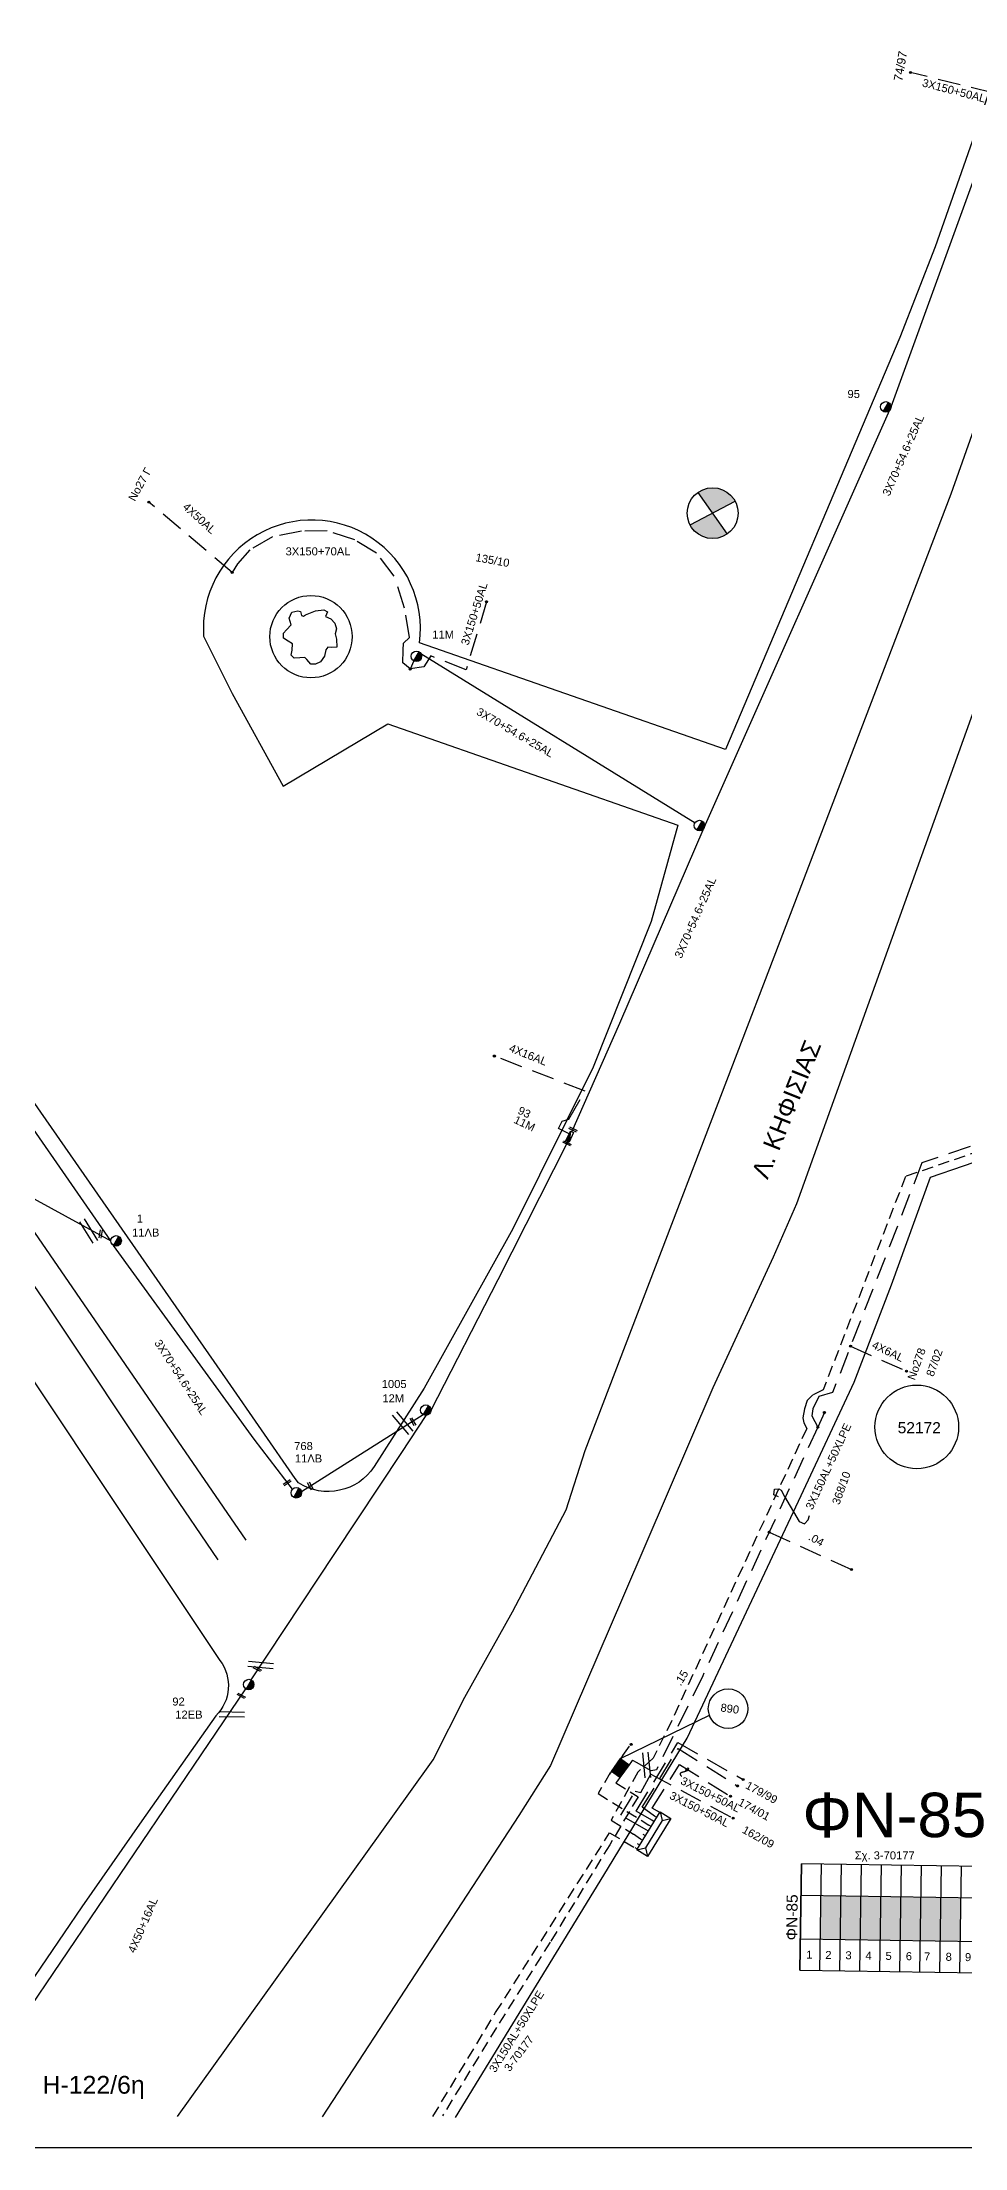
# Model space of a CAD drawing. Header units: millimetres. Extents: x 951 to 2109, y 727 to 2273.
# Drawn here: x 1665.7 to 1769.6, y 730.8 to 967.6 of the extents above; entities that cross this region are included whole.
import ezdxf
from ezdxf.enums import TextEntityAlignment as Align

# ---------------------------------------------------------------- set-up
doc = ezdxf.new("R2010")
doc.units = ezdxf.units.MM
doc.linetypes.add('DASHED', pattern=[19.05, 12.7, -6.35])
for name, color, linetype in [('Link Box 4 Διευθύνσεων', 7, 'Continuous'), ('Άγνωστα', 7, 'Continuous'), ('Ασφαλειοκιβώτια Χ.Τ 9 αναχωρήσεων', 7, 'Continuous'), ('Γυμνά εναέρια ΧΤ και ΦΟΠ (3Φ)   4x50+16AL', 7, 'Continuous'), ('Επιγραφές - Σχήματα', 7, 'Continuous'), ('Καλώδια ΧΤ   3x150+50AL', 7, 'DASHED'), ('Καλώδια ΧΤ   3x150+70AL', 7, 'DASHED'), ('Καλώδια ΧΤ   3x150AL+50XLPE', 7, 'DASHED'), ('Καλώδια ΧΤ   4x16AL', 7, 'DASHED'), ('Καλώδια ΧΤ   4x50AL', 7, 'DASHED'), ('Μηχανική τομή', 7, 'Continuous'), ('Στύλος ΦΜ', 7, 'Continuous'), ('Στύλος ΦΜ @ 1', 7, 'Continuous'), ('Συνδέσεις', 7, 'Continuous'), ('Συνεστραμμένα ΧΤ   3x70+54.6+25 AL', 7, 'SYN_LINE'), ('Τομή', 7, 'Continuous'), ('Υποσταθμοί', 7, 'Continuous'), ('Υποσταθμός πόλεως', 7, 'Continuous'), ('Υπόβαθρο ΔΕΗ', 7, 'Continuous'), ('Υπόγεια Καλώδια Δικτύου ΧΤ   .04', 7, 'DASHED'), ('Υπόγεια Καλώδια Δικτύου ΧΤ   .15', 7, 'DASHED'), ('Υπόγεια καλώδια Παροχών ΧΤ   4x6', 7, 'DASHED')]:
    doc.layers.add(name, color=color, linetype=linetype)
doc.styles.get("Standard").update_dxf_attribs({"font": 'arial.ttf'})
doc.linetypes.add('SYN_LINE', pattern='A,0.5,-0.0001,["/\\/\\/\\/",Standard,S=0.1,R=0,X=0,Y=-0.05],-0.25', length=0.7501)

# ---------------------------------------------------------------- blocks, each defined once
blk = doc.blocks.new('ΥΠΑΡΧΩΝ ΤΣΙΜΕΝΤΕΝΙΟΣ ΣΤΥΛΟΣ')
at = {"layer": 'Στύλος ΦΜ'}
blk.add_hatch(color=7, dxfattribs=at).paths.add_polyline_path([(-1.3, -2.3, 0.574793), (2.6, 0, 0.268822), (1.3, 2.3)])
at = {"layer": 'Στύλος ΦΜ', "color": 7}
blk.add_line((-1.3, -2.3), (1.3, 2.3), dxfattribs=at)
blk.add_circle((0, 0), 2.62, dxfattribs=at)
at = {"layer": 'Στύλος ΦΜ', "flags": 4}
for tag, p in [('ΑΡΙΘΜΟΣ', (-4.7, 8.1)), ('ΤΥΠΟΣ', (-4.9, 3))]:
    blk.add_attdef(tag, p, '', height=4, dxfattribs=at)
blk = doc.blocks.new('ΜΗΧΑΝΙΚΗ ΤΟΜΗ')
at = {"layer": 'Μηχανική τομή', "ltscale": 40}
for p, q in [((-1.89, 0.78), (1.89, 0.78)), ((1.89, 0), (-1.89, 0))]:
    blk.add_line(p, q, dxfattribs=at)
blk = doc.blocks.new('ΤΟΜΗ')
at = {"layer": 'Τομή', "ltscale": 40}
for p, q in [((-5.68, 0), (5.68, 0)), ((5.68, -2.33), (-5.68, -2.33))]:
    blk.add_line(p, q, dxfattribs=at)
blk = doc.blocks.new('LINK BOX 4 ΑΝΑΧΩΡΗΣΕΩΝ')
at = {"layer": 'Link Box 4 Διευθύνσεων', "ltscale": 40}
blk.add_hatch(color=256, dxfattribs=at).paths.add_polyline_path([(-3.54, 0), (-3.54, -4.67), (3.54, -4.67), (3.54, 0)])
for p, q in [((-3.54, 0), (-5.33, 0)), ((5.33, 0), (3.54, 0)), ((-3.54, -4.67), (-5.33, -4.67)), ((5.33, -4.67), (3.54, -4.67))]:
    blk.add_line(p, q, dxfattribs=at)
blk.add_lwpolyline([(-3.54, -4.67), (-3.54, 0), (3.54, 0), (3.54, -4.67)], close=True, dxfattribs=at)
blk = doc.blocks.new('ΑΣΦΑΛΕΙΟΚΙΒΩΤΙΟ ΥΠΟΣΤΑΘΜΟΥ 9 ΑΝΑΧΩΡΗΣΕΩΝ')
at = {"layer": 'Ασφαλειοκιβώτια Χ.Τ 9 αναχωρήσεων', "ltscale": 40}
for p, q in [((-23.8, 40.36), (24.02, 40.36)), ((-9.72, 40.36), (-9.72, -40.64)), ((9.94, 40.36), (9.94, -40.64)), ((-23.8, 31.36), (24.02, 31.36)), ((-23.8, 22.36), (24.02, 22.36)), ((-23.8, 13.36), (24.02, 13.36)), ((-23.8, 4.36), (24.02, 4.36)), ((-23.8, -4.64), (24.02, -4.64)), ((-23.8, -13.64), (24.02, -13.64)), ((-23.8, -22.64), (24.02, -22.64)), ((-23.8, -31.64), (24.02, -31.64))]:
    blk.add_line(p, q, dxfattribs=at)
at = {"layer": 'Ασφαλειοκιβώτια Χ.Τ 9 αναχωρήσεων'}
blk.add_lwpolyline([(-23.8, -40.64), (24.02, -40.64), (24.02, 40.36), (-23.8, 40.36)], close=True, dxfattribs=at)
for s, p in [('1', (-18.61, 37.57)), ('2', (-18.61, 29)), ('3', (-18.61, 19.93)), ('4', (-18.61, 10.91)), ('5', (-18.61, 1.89)), ('6', (-18.61, -7.24)), ('7', (-18.61, -15.48)), ('8', (-18.61, -25.17)), ('9', (-18.61, -33.86))]:
    blk.add_text(s, height=3.6, rotation=270, dxfattribs=at).set_placement(p)
at = {"layer": 'Ασφαλειοκιβώτια Χ.Τ 9 αναχωρήσεων', "ltscale": 40}
for tag, height, p in [('ΟΝΟΜΑ', 5, (-0.16, 44.31)), ('ΚΕΙΜΕΝΟ 1', 2, (17.06, 35.59)), ('ΚΕΙΜΕΝΟ 2', 2, (17.06, 26.88)), ('ΚΕΙΜΕΝΟ 3', 2, (17.06, 17.69)), ('ΚΕΙΜΕΝΟ 4', 2, (17.06, 8.71)), ('ΚΕΙΜΕΝΟ 5', 2, (17.06, -0.13)), ('ΚΕΙΜΕΝΟ 6', 2, (17.06, -9.05)), ('ΚΕΙΜΕΝΟ 7', 2, (17.06, -18.13)), ('ΚΕΙΜΕΝΟ 8', 2, (17.06, -26.85)), ('ΚΕΙΜΕΝΟ 9', 2, (17.06, -35.99)), ('ΣΧ', 2, (-0.1, -42.64))]:
    blk.add_attdef(tag, text='', height=height, dxfattribs=at).set_placement(p, align=Align.MIDDLE_CENTER)
blk = doc.blocks.new('υποσταθμος σε κλειστο χωρο')
at = {"layer": 'Υποσταθμοί', "ltscale": 40}
blk.add_hatch(color=256, dxfattribs=at).paths.add_polyline_path([(-9.5, -3.1), (9.5, -3.1), (9.5, 3.1)])
blk.add_lwpolyline([(-9.5, -3.1), (-9.5, 3.1), (9.5, 3.1), (9.5, -3.1)], close=True, dxfattribs=at)
blk.add_lwpolyline([(-9.5, -3.1), (9.5, 3.1)], dxfattribs=at)
blk = doc.blocks.new('ΥΠΑΡΧΩΝ ΥΠΟΣΤΑΘΜΟΣ ΣΕ ΚΛΕΙΣΤΟ ΧΩΡΟ')
at = {"layer": 'Υποσταθμοί'}
blk.add_blockref('υποσταθμος σε κλειστο χωρο', (0, 0), dxfattribs=at)
at = {"layer": 'Υποσταθμοί', "linetype": 'SYN_LINE', "ltscale": 40, "flags": 1}
for tag, p in [('ΜΕΤΑΣΧΗΜΑΤΙΣΜΟΣ', (10.7, 2.2)), ('ΙΣΧΥΣ', (10.6, -0.9)), ('ΑΡΙΘΜΟΣ', (10.8, -3.9))]:
    blk.add_attdef(tag, p, '', height=2, dxfattribs=at)
blk = doc.blocks.new('_ΣΥΝΔΕΣΗ')
at = {"layer": 'Συνδέσεις', "linetype": 'SYN_LINE', "ltscale": 40}
blk.add_hatch(color=256, dxfattribs=at).paths.add_polyline_path([(0.5, 0, 1), (-0.5, 0, 1)])
at = {"layer": 'Συνδέσεις'}
blk.add_circle((0, 0), 0.5, dxfattribs=at)
blk = doc.blocks.new('ΥΠΟΣΤΑΘΜΟΣ ΠΟΛΕΩΣ 9 ΑΝΑΧΩΡΗΣΕΩΝ')
at = {"layer": 'Υποσταθμός πόλεως', "ltscale": 40}
for p, q in [((-9.63, -2.82), (-9.63, -4)), ((-7.12, -2.82), (-7.12, -4)), ((-4.84, -2.82), (-4.84, -4)), ((-2.36, -2.82), (-2.36, -4)), ((0.09, -2.82), (0.09, -4)), ((2.55, -2.82), (2.55, -4)), ((5.02, -2.82), (5.02, -4)), ((7.48, -2.82), (7.48, -4)), ((9.61, -2.82), (9.61, -4))]:
    blk.add_line(p, q, dxfattribs=at)
blk.add_lwpolyline([(-10.02, 2.82), (10.02, 2.82), (10.02, -2.82), (-10.02, -2.82)], close=True, dxfattribs=at)
for points in [[(-7.21, 0), (-10.02, 2.82)], [(-10.02, -2.82), (-7.21, 0)], [(-7.21, 0), (7.21, 0)], [(7.21, 0), (10.02, 2.82)], [(10.02, -2.82), (7.21, 0)]]:
    blk.add_lwpolyline(points, dxfattribs=at)
at = {"layer": 'Υποσταθμός πόλεως', "linetype": 'SYN_LINE', "ltscale": 40, "flags": 1}
for tag, p in [('ΜΕΤΑΣΧΗΜΑΤΙΣΜΟΣ', (10.79, 1.71)), ('ΙΣΧΥΣ', (10.77, -1.08)), ('ΑΡΙΘΜΟΣ', (10.89, -3.8))]:
    blk.add_attdef(tag, p, '', height=1.8, dxfattribs=at)

msp = doc.modelspace()

# ---------------------------------------------------------------- hatches: boundary and pattern name
at = {"layer": 'Ασφαλειοκιβώτια Χ.Τ 9 αναχωρήσεων'}
h = msp.add_hatch(color=1, dxfattribs=at)
h.dxf.hatch_style = 1
h.paths.add_polyline_path([(1755.635, 759.12), (1753.385, 759.154), (1753.31, 754.241), (1755.56, 754.207)])
h = msp.add_hatch(color=133, dxfattribs=at)
h.dxf.hatch_style = 1
h.paths.add_polyline_path([(1757.885, 759.085), (1755.635, 759.12), (1755.56, 754.207), (1757.809, 754.172)])
h = msp.add_hatch(color=5, dxfattribs=at)
h.dxf.hatch_style = 1
h.paths.add_polyline_path([(1760.135, 759.051), (1757.885, 759.085), (1757.809, 754.172), (1760.059, 754.137)])
h = msp.add_hatch(color=2, dxfattribs=at)
h.dxf.hatch_style = 1
h.paths.add_polyline_path([(1760.059, 754.137), (1762.309, 754.103), (1762.384, 759.016), (1760.135, 759.051)])
h = msp.add_hatch(color=85, dxfattribs=at)
h.dxf.hatch_style = 1
h.paths.add_polyline_path([(1764.634, 758.981), (1762.384, 759.016), (1762.309, 754.103), (1764.558, 754.068)])
h = msp.add_hatch(color=27, dxfattribs=at)
h.dxf.hatch_style = 1
h.paths.add_polyline_path([(1766.884, 758.947), (1764.634, 758.981), (1764.558, 754.068), (1766.808, 754.034)])
at = {"layer": 'Καλώδια ΧΤ   3x150+50AL'}
h = msp.add_hatch(color=1, dxfattribs=at)
h.dxf.hatch_style = 1
h.paths.add_polyline_path([(1739.518, 916.905), (1741.161, 914.583), (1743.718, 915.94, 0.4533153)])
h = msp.add_hatch(color=1, dxfattribs=at)
h.dxf.hatch_style = 1
h.paths.add_polyline_path([(1741.161, 914.583), (1738.657, 913.253, 0.4510187), (1742.828, 912.228)])
at = {"layer": 'Συνεστραμμένα ΧΤ   3x70+54.6+25 AL', "linetype": 'DASHED', "ltscale": 0.1}
h = msp.add_hatch(color=6, dxfattribs=at)
h.dxf.hatch_style = 1
h.paths.add_polyline_path([(1769.134, 758.912), (1766.884, 758.947), (1766.808, 754.034), (1769.058, 753.999)])

# ---------------------------------------------------------------- linework, layer by layer
at = {"layer": 'Άγνωστα', "color": 2, "ltscale": 0.2}
msp.add_lwpolyline([(1707.568, 897.975), (1707.151, 897.031)], dxfattribs=at)
at = {"layer": 'Άγνωστα', "color": 5, "linetype": 'DASHED', "ltscale": 0.2}
msp.add_lwpolyline([(1734.356, 767.593), (1734.356, 767.593), (1732.604, 768.61), (1737.283, 776.34), (1744.621, 772.179)], dxfattribs=at)
at = {"layer": 'Άγνωστα', "color": 2, "linetype": 'DASHED', "ltscale": 0.2}
msp.add_lwpolyline([(1734.653, 768.079), (1734.653, 768.079), (1733.277, 769.056), (1737.311, 775.686), (1743.995, 771.451)], dxfattribs=at)
at = {"layer": 'Γυμνά εναέρια ΧΤ και ΦΟΠ (3Φ)   4x50+16AL', "color": 30, "ltscale": 0.2}
msp.add_lwpolyline([(1663.697, 745.51), (1688.661, 782.376)], dxfattribs=at)
at = {"layer": 'Επιγραφές - Σχήματα'}
msp.add_lwpolyline([(951.117, 1235.249), (1948.962, 1235.249), (1948.962, 730.759), (951.117, 730.759)], close=True, dxfattribs=at)
at = {"layer": 'Επιγραφές - Σχήματα', "color": 1}
for points in [[(1739.518, 916.905), (1742.828, 912.228)], [(1738.657, 913.253), (1743.718, 915.94)]]:
    msp.add_lwpolyline(points, dxfattribs=at)
at = {"layer": 'Επιγραφές - Σχήματα'}
for points in [[(1748.604, 803.967), (1748.07, 804.183), (1748.159, 804.831), (1748.645, 804.883), (1748.922, 804.729), (1749.291, 804.017), (1750.919, 801.208), (1751.517, 800.929), (1751.949, 801.374), (1752.089, 801.882)], [(1730.843, 774.529), (1740.901, 779.464)], [(1738.089, 773.1), (1738.177, 773.251), (1738.252, 773.358), (1738.315, 773.428), (1738.366, 773.467), (1738.407, 773.48), (1738.436, 773.472), (1738.457, 773.451), (1738.468, 773.421), (1738.47, 773.388), (1738.464, 773.353), (1738.451, 773.317), (1738.429, 773.28), (1738.4, 773.244), (1738.364, 773.209), (1738.32, 773.176), (1738.27, 773.146), (1738.213, 773.119), (1738.151, 773.095), (1738.085, 773.073), (1738.017, 773.053), (1737.949, 773.034), (1737.882, 773.016), (1737.818, 772.999), (1737.758, 772.982), (1737.704, 772.963), (1737.657, 772.944), (1737.617, 772.924), (1737.584, 772.902), (1737.559, 772.877), (1737.542, 772.85), (1737.534, 772.821), (1737.535, 772.788), (1737.546, 772.751), (1737.564, 772.713), (1737.587, 772.676), (1737.611, 772.641), (1737.635, 772.61), (1737.655, 772.585), (1737.669, 772.569), (1737.674, 772.563)]]:
    msp.add_lwpolyline(points, dxfattribs=at)
at = {"layer": 'Επιγραφές - Σχήματα', "color": 1}
msp.add_circle((1741.195, 914.582), 2.865, dxfattribs=at)
at = {"layer": 'Επιγραφές - Σχήματα'}
for centre, radius in [((1764.167, 811.826), 4.706), ((1742.932, 780.148), 2.226)]:
    msp.add_circle(centre, radius, dxfattribs=at)
at = {"layer": 'Καλώδια ΧΤ   3x150+50AL', "color": 30, "ltscale": 0.2}
msp.add_lwpolyline([(1791.977, 1013.259), (1793.512, 1012.63), (1794.08, 1011.857), (1794.176, 1010.753), (1793.576, 1008.689), (1792.183, 1007.129), (1790.839, 1006.433), (1789.71, 1002.569), (1788.677, 1002.469), (1785.281, 988.835), (1779.012, 972.4), (1775.088, 962.647), (1773.981, 961.801), (1772.74, 961.844), (1763.472, 964.13)], dxfattribs=at)
at = {"layer": 'Καλώδια ΧΤ   3x150+50AL', "color": 2, "ltscale": 0.2}
msp.add_lwpolyline([(1715.744, 904.625), (1713.457, 896.969), (1709.48, 898.53), (1708.691, 897.319), (1707.174, 897.084)], dxfattribs=at)
at = {"layer": 'Καλώδια ΧΤ   3x150+50AL', "color": 27, "ltscale": 0.2}
msp.add_lwpolyline([(1733.712, 766.542), (1733.712, 766.542), (1733.712, 766.542), (1730.861, 768.191), (1732.492, 770.864), (1733.128, 770.715), (1734.249, 772.794), (1743.505, 767.838)], dxfattribs=at)
at = {"layer": 'Καλώδια ΧΤ   3x150+50AL', "color": 85, "ltscale": 0.2}
msp.add_lwpolyline([(1734.979, 768.614), (1734.394, 768.958), (1737.475, 773.879), (1743.207, 770.289)], dxfattribs=at)
at = {"layer": 'Καλώδια ΧΤ   3x150+70AL', "color": 2, "ltscale": 0.2}
msp.add_lwpolyline([(1707.174, 897.084), (1706.325, 897.742), (1706.367, 899.178), (1706.39, 899.968), (1707.071, 900.613), (1706.535, 903.899), (1705.37, 907.505), (1703.36, 910.069), (1700.92, 911.577), (1697.826, 912.583), (1694.934, 912.558), (1691.654, 911.938), (1689.117, 910.452), (1687.729, 908.887), (1687.121, 907.924)], dxfattribs=at)
at = {"layer": 'Καλώδια ΧΤ   3x150AL+50XLPE', "color": 6, "ltscale": 0.1}
msp.add_lwpolyline([(1798.086, 803.444), (1807.639, 814.696), (1790.108, 829.376), (1773.185, 843.518), (1762.891, 839.984), (1753.631, 815.987), (1752.479, 815.426), (1751.824, 814.788), (1751.516, 813.869), (1751.342, 812.838), (1751.447, 812.308), (1751.777, 811.656), (1736.588, 778.813), (1734.5, 774.57), (1732.776, 773.025), (1729.779, 767.628), (1732.274, 766.028)], dxfattribs=at)
at = {"layer": 'Καλώδια ΧΤ   3x150AL+50XLPE', "color": 1, "ltscale": 0.1}
for points in [[(1731.106, 774.891), (1732.012, 776.136)], [(1730.482, 772.051), (1730.314, 771.821), (1732.798, 770.233), (1729.616, 764.853), (1722.925, 753.902), (1716.868, 744.289), (1710.787, 734.352)], [(1729.67, 772.918), (1728.3, 770.597), (1734.031, 767.063), (1734.031, 767.063), (1734.031, 767.063)]]:
    msp.add_lwpolyline(points, dxfattribs=at)
at = {"layer": 'Καλώδια ΧΤ   3x150AL+50XLPE', "color": 133, "ltscale": 0.1}
msp.add_lwpolyline([(1709.713, 734.298), (1716.778, 745.975), (1729.603, 766.184), (1732.47, 764.511)], dxfattribs=at)
at = {"layer": 'Καλώδια ΧΤ   3x150AL+50XLPE', "ltscale": 0.2}
msp.add_lwpolyline([(1733.07, 765.491), (1733.07, 765.491), (1733.07, 765.491), (1732.274, 766.028)], dxfattribs=at)
at = {"layer": 'Καλώδια ΧΤ   4x16AL', "color": 2, "ltscale": 0.2}
msp.add_lwpolyline([(1725.047, 844.795), (1723.855, 845.389), (1724.269, 846.217), (1725.024, 846.455), (1726.843, 849.584), (1716.631, 853.535)], dxfattribs=at)
at = {"layer": 'Καλώδια ΧΤ   4x50AL', "color": 2, "ltscale": 0.2}
msp.add_lwpolyline([(1687.121, 907.924), (1677.752, 915.823)], dxfattribs=at)
at = {"layer": 'Συνεστραμμένα ΧΤ   3x70+54.6+25 AL', "color": 2, "ltscale": 20}
for points in [[(1761.27, 926.538), (1774.572, 963.065)], [(1740.252, 879.22), (1761.27, 926.538)], [(1708.359, 898.802), (1739.21, 879.763)], [(1725.357, 845.019), (1730.749, 857.238), (1740.252, 879.22)], [(1709.503, 813.718), (1717.067, 828.423), (1724.905, 843.901)], [(1689.284, 783.375), (1698.672, 797.585), (1706.212, 808.964), (1708.975, 813.132)]]:
    msp.add_lwpolyline(points, dxfattribs=at)
at = {"layer": 'Συνεστραμμένα ΧΤ   3x70+54.6+25 AL', "color": 30, "ltscale": 20}
for points in [[(1673.478, 832.751), (1659.659, 852.607), (1654.634, 859.475)], [(1693.91, 804.817), (1689.619, 810.439), (1673.777, 832.239)], [(1708.623, 813.206), (1694.923, 804.539)]]:
    msp.add_lwpolyline(points, dxfattribs=at)
at = {"layer": 'Συνεστραμμένα ΧΤ   3x70+54.6+25 AL', "color": 5, "ltscale": 20}
msp.add_lwpolyline([(1641.837, 850.539), (1658.444, 840.96), (1673.478, 832.751)], dxfattribs=at)
at = {"layer": 'Υπόβαθρο ΔΕΗ'}
for points in [[(1855.884, 1238.454), (1855.757, 1221.108), (1855.581, 1199.157), (1854.473, 1173.753), (1852.152, 1146.155), (1850.887, 1133.515), (1847.178, 1113.039), (1841.093, 1089.971), (1829.738, 1055.829), (1823.324, 1038.412), (1816.608, 1020.269), (1803.237, 982.617), (1799.467, 972.326), (1789.721, 945.722), (1785.623, 934.317), (1770.24, 891.508), (1750.622, 836.913), (1747.991, 830.926), (1741.203, 816.208), (1731.038, 792.571), (1722.944, 773.751), (1719.386, 768.132), (1697.266, 734.249)], [(1680.97, 734.302), (1697.505, 757.342), (1706.989, 770.557), (1709.752, 774.412), (1713.304, 781.448), (1718.658, 791.054), (1724.729, 802.518), (1726.838, 809.174), (1734.748, 829.825), (1741.617, 847.759), (1750.43, 870.767), (1758.882, 892.831), (1768.049, 916.764), (1774.274, 934.317), (1787.109, 970.61)]]:
    msp.add_lwpolyline(points, dxfattribs=at)
msp.add_lwpolyline([(1778.455, 979.394), (1773.605, 965.945), (1771.131, 958.517), (1766.254, 944.535), (1762.269, 934.317), (1742.632, 888.022), (1708.204, 900.012, 1.1053274), (1683.914, 900.747), (1687.115, 894.292), (1692.85, 883.875), (1704.641, 890.911), (1737.283, 879.486), (1734.283, 868.652), (1727.736, 852.301), (1718.725, 834.118), (1708.722, 816.193), (1703.117, 807.383, -0.411767), (1694.574, 805.547), (1694.235, 806.023), (1686.627, 816.961), (1659.736, 855.602)], format="xyb", dxfattribs=at)
at = {"layer": 'Υπόβαθρο ΔΕΗ', "ltscale": 0.2}
for points in [[(1688.693, 799.115), (1664.103, 834.892), (1646.595, 860.439), (1613.001, 908.977), (1600.304, 927.49)], [(1597.17, 925.247), (1634.754, 871.754), (1665.933, 826.091), (1679.853, 805.19), (1685.498, 796.872)], [(1695.371, 903.145), (1696.51, 903.582), (1697.445, 903.699), (1697.868, 903.495), (1697.618, 902.977), (1698.227, 902.683), (1698.686, 902.211), (1698.861, 901.569), (1698.73, 901.015), (1698.861, 900.431), (1698.905, 899.512), (1698.344, 899.485), (1697.883, 899.497), (1697.672, 899.226), (1697.506, 898.508), (1697.083, 897.865), (1696.512, 897.589), (1695.997, 897.589), (1695.518, 898.122), (1695.311, 898.353), (1694.745, 898.324), (1694.097, 898.292), (1693.769, 898.6), (1693.88, 899.171), (1693.898, 899.888), (1693.438, 900.183), (1692.912, 900.519), (1692.904, 901.102), (1693.235, 901.452), (1693.765, 902.011), (1693.546, 902.759), (1693.827, 903.457), (1694.535, 903.612), (1694.807, 903.521), (1694.934, 903.068), (1695.152, 903.004), (1695.371, 903.145)], [(1712.258, 734.176), (1728.968, 761.423), (1738.344, 776.835), (1745.605, 792.307), (1751.146, 804.115), (1757.135, 816.878), (1761.326, 827.827), (1765.714, 839.9), (1773.138, 842.448), (1810.654, 811.031), (1826.161, 798.046), (1840.366, 786.587), (1852.978, 776.085), (1870.172, 761.766), (1887.395, 747.423), (1900.047, 736.887), (1898.289, 734.775)]]:
    msp.add_lwpolyline(points, dxfattribs=at)
msp.add_lwpolyline([(1535.072, 733.412), (1528.031, 747.315, -0.4243678), (1530.732, 755.103), (1610.316, 810.713), (1632.131, 826.2), (1644.912, 835.191, -0.3608623), (1653.024, 834.544), (1685.75, 785.577, -0.3755985), (1685.291, 779.349), (1685.291, 779.349), (1676.98, 767.517), (1670.204, 757.869), (1664.237, 749.088), (1652.022, 734.33)], format="xyb", dxfattribs=at)
at = {"layer": 'Υπόβαθρο ΔΕΗ'}
msp.add_circle((1695.998, 900.695), 4.633, dxfattribs=at)
at = {"layer": 'Υπόγεια Καλώδια Δικτύου ΧΤ   .04', "color": 173, "ltscale": 0.2}
msp.add_lwpolyline([(1747.564, 800.005), (1756.825, 795.795)], dxfattribs=at)
at = {"layer": 'Υπόγεια Καλώδια Δικτύου ΧΤ   .15', "color": 1, "ltscale": 0.2}
msp.add_lwpolyline([(1780.559, 843.497), (1781.147, 842.966, -0.762492), (1780.861, 842.649), (1777.372, 845.797), (1764.747, 841.513), (1754.696, 815.714), (1753.152, 815.233), (1752.479, 813.848), (1752.36, 813.076), (1753.02, 811.799)], format="xyb", dxfattribs=at)
msp.add_lwpolyline([(1753.764, 813.458), (1753.02, 811.799), (1740.086, 783.842), (1734.859, 773.281), (1734.272, 773.16), (1732.608, 774.102), (1732.231, 774.315), (1732.05, 774.204)], dxfattribs=at)
at = {"layer": 'Υπόγεια καλώδια Παροχών ΧΤ   4x6', "color": 1, "ltscale": 0.2}
msp.add_lwpolyline([(1756.725, 820.921), (1762.995, 818.089)], dxfattribs=at)

# ---------------------------------------------------------------- block references
at = {"layer": 'Link Box 4 Διευθύνσεων', "xscale": 0.25, "yscale": 0.25, "zscale": 0.25, "rotation": 53.94339662136716}
msp.add_blockref('LINK BOX 4 ΑΝΑΧΩΡΗΣΕΩΝ', (1730.322, 773.814), dxfattribs=at)
at = {"layer": 'Ασφαλειοκιβώτια Χ.Τ 9 αναχωρήσεων', "xscale": 0.2500000000000078, "yscale": 0.2500000000000078, "zscale": 0.2500000000000078, "rotation": 89.11902905782358}
msp.add_blockref('ΑΣΦΑΛΕΙΟΚΙΒΩΤΙΟ ΥΠΟΣΤΑΘΜΟΥ 9 ΑΝΑΧΩΡΗΣΕΩΝ', (1761.187, 756.55), dxfattribs=at).add_auto_attribs({'ΟΝΟΜΑ': 'ΦN-85', 'ΣΧ': 'ΣX.3-70177'})
at = {"layer": 'Μηχανική τομή'}
for p, xscale, yscale, zscale, rotation in [((1725.435, 845.197), 0.2499999999999997, 0.2499999999999997, 0.2499999999999997, 333.9874841192243), ((1724.769, 843.632), 0.2499999999999997, 0.2499999999999997, 0.2499999999999997, 333.9874841192243), ((1672.238, 833.542), 0.2499999999999998, 0.2499999999999998, 0.2499999999999998, 259.897716831932), ((1707.38, 812.361), 0.2499999999999998, 0.2499999999999998, 0.2499999999999998, 298.8576121580809), ((1693.264, 805.646), 0.2499999999999998, 0.2499999999999998, 0.2499999999999998, 213.6377932331208), ((1695.831, 805.14), 0.2499999999999998, 0.2499999999999998, 0.2499999999999998, 298.8576121580809), ((1689.914, 784.532), 0.2499999999999998, 0.2499999999999998, 0.2499999999999998, 332.1905534910796), ((1688.102, 781.508), 0.2499999999999998, 0.2499999999999998, 0.2499999999999998, 332.1905534910796)]:
    msp.add_blockref('ΜΗΧΑΝΙΚΗ ΤΟΜΗ', p, dxfattribs=dict(at, xscale=xscale, yscale=yscale, zscale=zscale, rotation=rotation))
at = {"layer": 'Στύλος ΦΜ @ 1', "ltscale": 40}
ref = msp.add_blockref('ΥΠΑΡΧΩΝ ΤΣΙΜΕΝΤΕΝΙΟΣ ΣΤΥΛΟΣ', (1760.681, 926.538), dxfattribs=dict(at, xscale=0.2249999999999091, yscale=0.2249999999999091, zscale=0.2249999999999091))
ref.add_attrib('ΤΥΠΟΣ', '95', (1756.372, 927.533), dxfattribs={"layer": 'Στύλος ΦΜ', "height": 0.9, "flags": 4})
ref = msp.add_blockref('ΥΠΑΡΧΩΝ ΤΣΙΜΕΝΤΕΝΙΟΣ ΣΤΥΛΟΣ', (1707.862, 898.485), dxfattribs=dict(at, xscale=0.2249999999999091, yscale=0.2249999999999091, zscale=0.2249999999999091))
ref.add_attrib('ΤΥΠΟΣ', '11M', (1709.647, 900.481), dxfattribs={"layer": 'Στύλος ΦΜ', "height": 0.9, "flags": 4})
at = {"layer": 'Στύλος ΦΜ @ 1', "ltscale": 40, "xscale": 0.2249999999999091, "yscale": 0.2249999999999091, "zscale": 0.2249999999999091}
msp.add_blockref('ΥΠΑΡΧΩΝ ΤΣΙΜΕΝΤΕΝΙΟΣ ΣΤΥΛΟΣ', (1739.711, 879.453), dxfattribs=at)
at = {"layer": 'Στύλος ΦΜ @ 1', "ltscale": 40}
ref = msp.add_blockref('ΥΠΑΡΧΩΝ ΤΣΙΜΕΝΤΕΝΙΟΣ ΣΤΥΛΟΣ', (1674.067, 832.751), dxfattribs=dict(at, xscale=0.2249999999999091, yscale=0.2249999999999091, zscale=0.2249999999999091))
ref.add_attrib('ΤΥΠΟΣ', '1', (1676.395, 834.817), dxfattribs={"layer": 'Στύλος ΦΜ', "height": 0.9, "flags": 4})
ref.add_attrib('ΑΡΙΘΜΟΣ', '11ΛB', (1675.861, 833.24), dxfattribs={"layer": 'Στύλος ΦΜ', "height": 0.9, "flags": 4})
ref = msp.add_blockref('ΥΠΑΡΧΩΝ ΤΣΙΜΕΝΤΕΝΙΟΣ ΣΤΥΛΟΣ', (1708.914, 813.718), dxfattribs=dict(at, xscale=0.2249999999999091, yscale=0.2249999999999091, zscale=0.2249999999999091))
ref.add_attrib('ΤΥΠΟΣ', '1005', (1703.958, 816.208), dxfattribs={"layer": 'Στύλος ΦΜ', "height": 0.9, "flags": 4})
ref.add_attrib('ΑΡΙΘΜΟΣ', '12M', (1704.031, 814.595), dxfattribs={"layer": 'Στύλος ΦΜ', "height": 0.9, "flags": 4})
ref = msp.add_blockref('ΥΠΑΡΧΩΝ ΤΣΙΜΕΝΤΕΝΙΟΣ ΣΤΥΛΟΣ', (1694.346, 804.42), dxfattribs=dict(at, xscale=0.2249999999999091, yscale=0.2249999999999091, zscale=0.2249999999999091))
ref.add_attrib('ΤΥΠΟΣ', '768', (1694.105, 809.234), dxfattribs={"layer": 'Στύλος ΦΜ', "height": 0.9, "flags": 4})
ref.add_attrib('ΑΡΙΘΜΟΣ', '11ΛB', (1694.183, 807.836), dxfattribs={"layer": 'Στύλος ΦΜ', "height": 0.9, "flags": 4})
ref = msp.add_blockref('ΥΠΑΡΧΩΝ ΤΣΙΜΕΝΤΕΝΙΟΣ ΣΤΥΛΟΣ', (1688.992, 782.864), dxfattribs=dict(at, xscale=0.2249999999999091, yscale=0.2249999999999091, zscale=0.2249999999999091))
ref.add_attrib('ΤΥΠΟΣ', '92', (1680.392, 780.5), dxfattribs={"layer": 'Στύλος ΦΜ', "height": 0.9, "flags": 4})
ref.add_attrib('ΑΡΙΘΜΟΣ', '12EB', (1680.722, 779.034), dxfattribs={"layer": 'Στύλος ΦΜ', "height": 0.9, "flags": 4})
at = {"layer": 'Συνδέσεις', "xscale": 0.2249999999999091, "yscale": 0.2249999999999091, "zscale": 0.2249999999999091}
for p in [(1763.472, 964.132), (1677.752, 915.825), (1687.121, 907.927), (1715.745, 904.628), (1707.151, 897.034), (1716.632, 853.538), (1756.725, 820.924), (1762.996, 818.091), (1753.764, 813.46), (1753.021, 811.801), (1747.565, 800.008), (1756.826, 795.797), (1732.013, 776.138), (1744.622, 772.181), (1743.208, 770.292), (1743.996, 771.453), (1743.506, 767.841)]:
    msp.add_blockref('_ΣΥΝΔΕΣΗ', p, dxfattribs=at)
at = {"layer": 'Τομή'}
for p, xscale, yscale, zscale, rotation in [((1670.721, 833.702), 0.2499999999999999, 0.2499999999999999, 0.2499999999999999, 121.9548987311382), ((1706.092, 812.075), 0.2499999999999999, 0.2499999999999999, 0.2499999999999999, 129.9525942656956), ((1690.31, 784.762), 0.2499999999999999, 0.2499999999999999, 0.2499999999999999, 174.7553862367179), ((1687.101, 779.204), 0.2499999999999999, 0.2499999999999999, 0.2499999999999999, 178.9489295876402), ((1734.048, 773.826), 0.2500000000000738, 0.2500000000000738, 0.2500000000000738, 275.8616302944723)]:
    msp.add_blockref('ΤΟΜΗ', p, dxfattribs=dict(at, xscale=xscale, yscale=yscale, zscale=zscale, rotation=rotation))
at = {"layer": 'Υποσταθμοί', "xscale": 0.06328124999997278, "yscale": 0.06328124999997278, "zscale": 0.06328124999997278, "rotation": 245.9679139959304}
msp.add_blockref('ΥΠΑΡΧΩΝ ΥΠΟΣΤΑΘΜΟΣ ΣΕ ΚΛΕΙΣΤΟ ΧΩΡΟ', (1725.117, 844.466), dxfattribs=at)
at = {"layer": 'Υποσταθμός πόλεως', "xscale": 0.2500000000000264, "yscale": 0.2500000000000264, "zscale": 0.2500000000000264, "rotation": 238.5518187301458}
msp.add_blockref('ΥΠΟΣΤΑΘΜΟΣ ΠΟΛΕΩΣ 9 ΑΝΑΧΩΡΗΣΕΩΝ', (1734.577, 766.038), dxfattribs=at)

# ---------------------------------------------------------------- texts
at = {"layer": 'Γυμνά εναέρια ΧΤ και ΦΟΠ (3Φ)   4x50+16AL', "color": 7, "insert": (1675.344, 752.946), "char_height": 0.9, "width": 84.18588, "attachment_point": 1, "rotation": 66.67132}
msp.add_mtext('4X50+16AL', dxfattribs=at)
at = {"layer": 'Επιγραφές - Σχήματα', "char_height": 0.9, "attachment_point": 1}
for s, width, insert, rotation in [('{\\H1.0833x;74/97}', 11.38328, (1761.555, 963.258), 80.12687), ('No27 Γ', 11.38328, (1675.394, 916.272), 61.37802), ('135/10', 11.38328, (1714.618, 910.08), 349.84192), ('93', 3.10408, (1719.57, 847.92), 334.63443), ('11M', 3.10408, (1719.12, 846.877), 334.63443), ('No278', 3.10408, (1763.094, 817.324), 70.17856), ('87/02', 3.10408, (1765.186, 817.718), 70.17856), ('368/10', 3.10408, (1754.597, 803.306), 70.17856), ('890', 3.10408, (1742.152, 780.74), 352.2162), ('174/01', 3.10408, (1744.395, 770.151), 331.43899), ('179/99', 3.10408, (1745.234, 772.037), 331.43899), ('162/09', 3.10408, (1744.859, 767.04), 331.43899), ('3-70177', 3.10408, (1717.646, 739.796), 53.22708)]:
    msp.add_mtext_dynamic_manual_height_columns(s, width=width, gutter_width=12.5, heights=[1.708], dxfattribs=dict(at, insert=insert, rotation=rotation))
at = {"layer": 'Επιγραφές - Σχήματα', "color": 7, "insert": (1745.521, 840.313), "char_height": 2, "width": 84.18588, "attachment_point": 1, "rotation": 68.24466}
msp.add_mtext('Λ. ΚΗΦΙΣΙΑΣ', dxfattribs=at)
at = {"layer": 'Επιγραφές - Σχήματα', "attachment_point": 1}
for s, width, insert, char_height in [('52172', 3.10408, (1762.02, 812.37), 1.25), ('Σχ. 3-70177', 14.06738, (1757.182, 764.103), 0.9)]:
    msp.add_mtext_dynamic_manual_height_columns(s, width=width, gutter_width=12.5, heights=[1.708], dxfattribs=dict(at, insert=insert, char_height=char_height))
at = {"layer": 'Επιγραφές - Σχήματα', "color": 7, "width": 84.18588, "attachment_point": 1}
for s, insert, char_height in [('ΦΝ-85', (1751.294, 770.699), 5), ('Η-122/6η', (1665.792, 738.855), 2)]:
    msp.add_mtext(s, dxfattribs=dict(at, insert=insert, char_height=char_height))
at = {"layer": 'Καλώδια ΧΤ   3x150+50AL', "color": 7, "char_height": 0.9, "width": 84.18588, "attachment_point": 1}
for insert, rotation in [((1764.931, 963.457), 345.39729), ((1712.848, 899.918), 72.63749), ((1737.893, 772.541), 333.27902), ((1736.65, 770.884), 333.27902)]:
    msp.add_mtext('3X150+50AL', dxfattribs=dict(at, insert=insert, rotation=rotation))
at = {"layer": 'Καλώδια ΧΤ   3x150+70AL', "color": 7, "insert": (1693.136, 910.738), "char_height": 0.9, "width": 84.18588, "attachment_point": 1}
msp.add_mtext('3X150+70AL', dxfattribs=at)
at = {"layer": 'Καλώδια ΧΤ   3x150AL+50XLPE', "color": 7, "char_height": 0.9, "width": 13.92422, "attachment_point": 5}
for insert, rotation in [((1754.231, 807.393), 65.21342), ((1719.129, 743.847), 58.1679)]:
    msp.add_mtext('3X150AL+50XLPE', dxfattribs=dict(at, insert=insert, rotation=rotation))
at = {"layer": 'Καλώδια ΧΤ   4x16AL', "color": 7, "insert": (1718.529, 854.931), "char_height": 0.9, "width": 84.18588, "attachment_point": 1, "rotation": 338.20897}
msp.add_mtext('4X16AL', dxfattribs=at)
at = {"layer": 'Καλώδια ΧΤ   4x50AL', "color": 7, "insert": (1682.085, 915.848), "char_height": 0.9, "width": 84.18588, "attachment_point": 1, "rotation": 317.78155}
msp.add_mtext('4X50AL', dxfattribs=at)
at = {"layer": 'Συνεστραμμένα ΧΤ   3x70+54.6+25 AL', "color": 7, "char_height": 0.9, "width": 84.18588, "attachment_point": 1}
for insert, rotation in [((1760.263, 916.794), 66.2384), ((1714.974, 892.772), 329.83755), ((1736.864, 864.806), 66.2384), ((1679.082, 821.774), 302.97319)]:
    msp.add_mtext('3X70+54.6+25AL', dxfattribs=dict(at, insert=insert, rotation=rotation))
at = {"layer": 'Υπόγεια Καλώδια Δικτύου ΧΤ   .04', "color": 7, "insert": (1752.315, 799.979), "char_height": 0.9, "width": 84.18588, "attachment_point": 1, "rotation": 330.86467}
msp.add_mtext('.04', dxfattribs=at)
at = {"layer": 'Υπόγεια Καλώδια Δικτύου ΧΤ   .15', "color": 7, "insert": (1736.835, 783.107), "char_height": 0.9, "width": 84.18588, "attachment_point": 1, "rotation": 58.77238}
msp.add_mtext('.15', dxfattribs=at)
at = {"layer": 'Υπόγεια καλώδια Παροχών ΧΤ   4x6', "color": 7, "insert": (1759.419, 821.554), "char_height": 0.9, "width": 84.18588, "attachment_point": 1, "rotation": 334.39688}
msp.add_mtext('4X6AL', dxfattribs=at)

doc.saveas('drawing.dxf')
